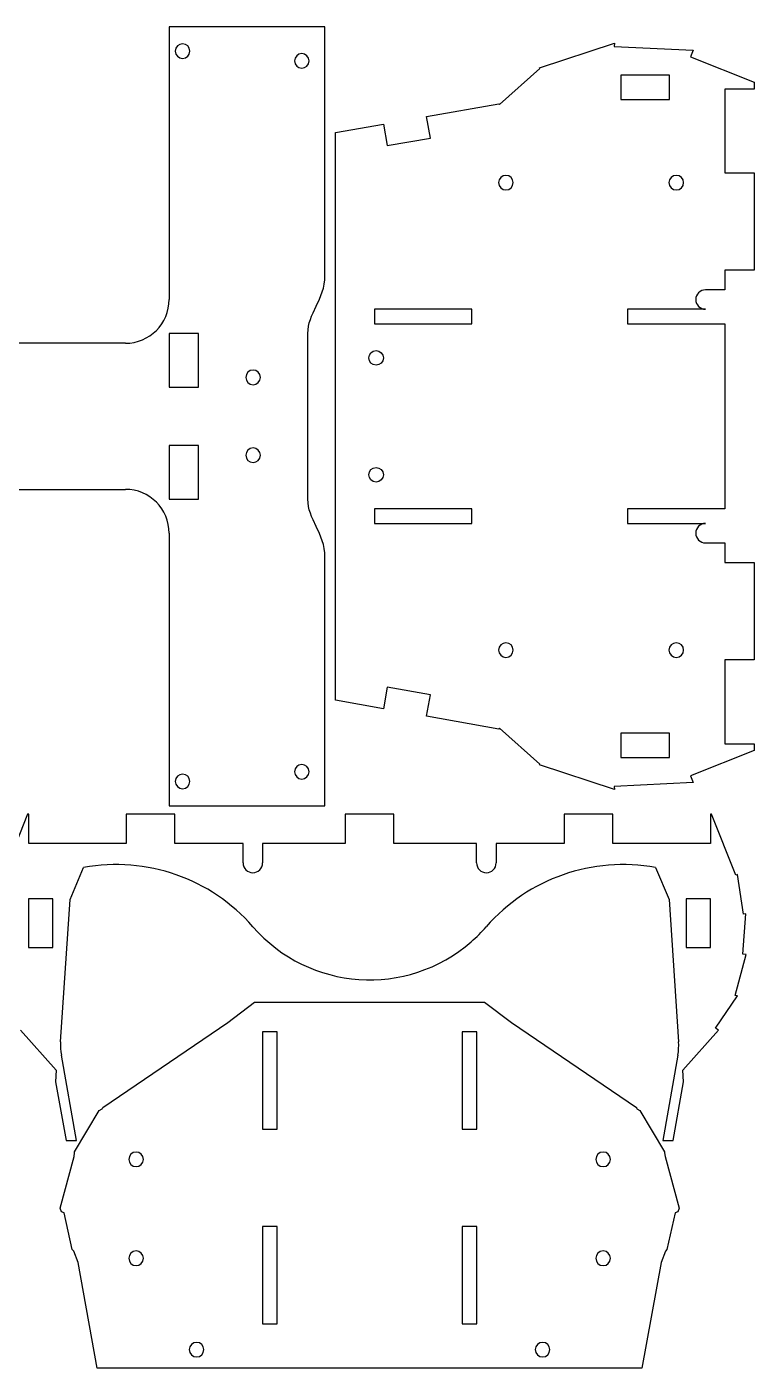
# Model space of a CAD drawing. Header units: inches. Extents: x 12 to 338, y -295 to -5.
# Drawn here: x 188.2 to 337.6, y -280.1 to -4.6 of the extents above; entities that cross this region are included whole.
import ezdxf

# ---------------------------------------------------------------- set-up
doc = ezdxf.new("R2010")
doc.units = ezdxf.units.IN
doc.header["$MEASUREMENT"] = 0
doc.layers.add('Layer 1', color=7, linetype='Continuous')

# ---------------------------------------------------------------- blocks, each defined once
blk = doc.blocks.new('block 3')
at = {"layer": 'Layer 1', "color": 7, "lineweight": 25, "true_color": 0xffffff}
blk.add_open_spline([(218.71, -9.64), (218.71, -8.81), (219.38, -8.14), (220.21, -8.14), (221.03, -8.14), (221.71, -8.81), (221.71, -9.64), (221.71, -10.47), (221.03, -11.14), (220.21, -11.14), (219.38, -11.14), (218.71, -10.47), (218.71, -9.64), (218.71, -9.64), (218.71, -9.64), (218.71, -9.64)], degree=3, knots=[0, 0, 0, 0, 1, 1, 1, 2, 2, 2, 3, 3, 3, 4, 4, 4, 5, 5, 5, 5], dxfattribs=at)
blk = doc.blocks.new('block 4')
at = {"layer": 'Layer 1', "color": 7, "lineweight": 25, "true_color": 0xffffff}
blk.add_open_spline([(243.21, -11.64), (243.21, -10.81), (243.88, -10.14), (244.71, -10.14), (245.53, -10.14), (246.21, -10.81), (246.21, -11.64), (246.21, -12.47), (245.53, -13.14), (244.71, -13.14), (243.88, -13.14), (243.21, -12.47), (243.21, -11.64), (243.21, -11.64), (243.21, -11.64), (243.21, -11.64)], degree=3, knots=[0, 0, 0, 0, 1, 1, 1, 2, 2, 2, 3, 3, 3, 4, 4, 4, 5, 5, 5, 5], dxfattribs=at)
blk = doc.blocks.new('block 5')
at = {"layer": 'Layer 1', "color": 7, "lineweight": 25, "true_color": 0xffffff}
blk.add_open_spline([(218.71, -159.64), (218.71, -158.81), (219.38, -158.14), (220.21, -158.14), (221.03, -158.14), (221.71, -158.81), (221.71, -159.64), (221.71, -160.47), (221.03, -161.14), (220.21, -161.14), (219.38, -161.14), (218.71, -160.47), (218.71, -159.64), (218.71, -159.64), (218.71, -159.64), (218.71, -159.64)], degree=3, knots=[0, 0, 0, 0, 1, 1, 1, 2, 2, 2, 3, 3, 3, 4, 4, 4, 5, 5, 5, 5], dxfattribs=at)
blk = doc.blocks.new('block 6')
at = {"layer": 'Layer 1', "color": 7, "lineweight": 25, "true_color": 0xffffff}
blk.add_open_spline([(243.21, -157.64), (243.21, -156.81), (243.88, -156.14), (244.71, -156.14), (245.53, -156.14), (246.21, -156.81), (246.21, -157.64), (246.21, -158.47), (245.53, -159.14), (244.71, -159.14), (243.88, -159.14), (243.21, -158.47), (243.21, -157.64), (243.21, -157.64), (243.21, -157.64), (243.21, -157.64)], degree=3, knots=[0, 0, 0, 0, 1, 1, 1, 2, 2, 2, 3, 3, 3, 4, 4, 4, 5, 5, 5, 5], dxfattribs=at)
blk = doc.blocks.new('block 10')
at = {"layer": 'Layer 1', "color": 7, "lineweight": 25, "true_color": 0xffffff}
blk.add_open_spline([(233.21, -76.64), (233.21, -75.81), (233.88, -75.14), (234.71, -75.14), (235.53, -75.14), (236.21, -75.81), (236.21, -76.64), (236.21, -77.47), (235.53, -78.14), (234.71, -78.14), (233.88, -78.14), (233.21, -77.47), (233.21, -76.64), (233.21, -76.64), (233.21, -76.64), (233.21, -76.64)], degree=3, knots=[0, 0, 0, 0, 1, 1, 1, 2, 2, 2, 3, 3, 3, 4, 4, 4, 5, 5, 5, 5], dxfattribs=at)
blk = doc.blocks.new('block 11')
at = {"layer": 'Layer 1', "color": 7, "lineweight": 25, "true_color": 0xffffff}
blk.add_open_spline([(233.21, -92.64), (233.21, -91.81), (233.88, -91.14), (234.71, -91.14), (235.53, -91.14), (236.21, -91.81), (236.21, -92.64), (236.21, -93.47), (235.53, -94.14), (234.71, -94.14), (233.88, -94.14), (233.21, -93.47), (233.21, -92.64), (233.21, -92.64), (233.21, -92.64), (233.21, -92.64)], degree=3, knots=[0, 0, 0, 0, 1, 1, 1, 2, 2, 2, 3, 3, 3, 4, 4, 4, 5, 5, 5, 5], dxfattribs=at)
blk = doc.blocks.new('block 12')
at = {"layer": 'Layer 1', "color": 7, "lineweight": 25, "true_color": 0xffffff}
blk.add_lwpolyline([(217.46, -108.64), (217.46, -164.64)], dxfattribs=at)
blk = doc.blocks.new('block 13')
at = {"layer": 'Layer 1', "color": 7, "lineweight": 25, "true_color": 0xffffff}
blk.add_lwpolyline([(217.46, -164.64), (249.46, -164.64)], dxfattribs=at)
blk = doc.blocks.new('block 14')
at = {"layer": 'Layer 1', "color": 7, "lineweight": 25, "true_color": 0xffffff}
blk.add_lwpolyline([(249.46, -164.64), (249.46, -113.54)], dxfattribs=at)
blk = doc.blocks.new('block 15')
at = {"layer": 'Layer 1', "color": 7, "lineweight": 25, "true_color": 0xffffff}
blk.add_lwpolyline([(249.46, -113.54), (249.42, -112.66), (249.31, -111.81), (249.14, -110.99), (248.92, -110.21), (248.64, -109.45), (248.33, -108.71), (247.67, -107.3), (247.01, -105.92), (246.72, -105.24), (246.46, -104.55), (246.25, -103.85), (246.09, -103.14), (245.99, -102.4), (245.96, -101.64)], dxfattribs=at)
blk = doc.blocks.new('block 16')
at = {"layer": 'Layer 1', "color": 7, "lineweight": 25, "true_color": 0xffffff}
blk.add_lwpolyline([(245.96, -101.64), (245.96, -67.64)], dxfattribs=at)
blk = doc.blocks.new('block 17')
at = {"layer": 'Layer 1', "color": 7, "lineweight": 25, "true_color": 0xffffff}
blk.add_lwpolyline([(245.96, -67.64), (245.99, -66.89), (246.09, -66.15), (246.25, -65.43), (246.46, -64.73), (246.72, -64.05), (247.01, -63.36), (247.67, -61.99), (248.33, -60.57), (248.64, -59.84), (248.92, -59.08), (249.14, -58.29), (249.31, -57.48), (249.42, -56.63), (249.46, -55.74)], dxfattribs=at)
blk = doc.blocks.new('block 18')
at = {"layer": 'Layer 1', "color": 7, "lineweight": 25, "true_color": 0xffffff}
blk.add_lwpolyline([(249.46, -55.74), (249.46, -4.64)], dxfattribs=at)
blk = doc.blocks.new('block 19')
at = {"layer": 'Layer 1', "color": 7, "lineweight": 25, "true_color": 0xffffff}
blk.add_lwpolyline([(249.46, -4.64), (217.46, -4.64)], dxfattribs=at)
blk = doc.blocks.new('block 20')
at = {"layer": 'Layer 1', "color": 7, "lineweight": 25, "true_color": 0xffffff}
blk.add_lwpolyline([(217.46, -4.64), (217.46, -60.64)], dxfattribs=at)
blk = doc.blocks.new('block 21')
at = {"layer": 'Layer 1', "color": 7, "lineweight": 25, "true_color": 0xffffff}
blk.add_open_spline([(208.46, -69.64), (213.43, -69.64), (217.46, -65.61), (217.46, -60.64)], degree=3, dxfattribs=at)
blk = doc.blocks.new('block 22')
at = {"layer": 'Layer 1', "color": 7, "lineweight": 25, "true_color": 0xffffff}
blk.add_lwpolyline([(208.46, -69.64), (170.46, -69.64)], dxfattribs=at)
blk = doc.blocks.new('block 52')
at = {"layer": 'Layer 1', "color": 7, "lineweight": 25, "true_color": 0xffffff}
blk.add_lwpolyline([(170.46, -99.64), (208.46, -99.64)], dxfattribs=at)
blk = doc.blocks.new('block 53')
at = {"layer": 'Layer 1', "color": 7, "lineweight": 25, "true_color": 0xffffff}
blk.add_open_spline([(217.46, -108.64), (217.46, -103.67), (213.43, -99.64), (208.46, -99.64)], degree=3, dxfattribs=at)
blk = doc.blocks.new('block 59')
at = {"layer": 'Layer 1', "color": 7, "lineweight": 25, "true_color": 0xffffff}
blk.add_lwpolyline([(223.46, -78.64), (223.46, -67.64), (217.46, -67.64), (217.46, -78.64), (223.46, -78.64)], dxfattribs=at)
blk = doc.blocks.new('block 70')
at = {"layer": 'Layer 1', "color": 7, "lineweight": 25, "true_color": 0xffffff}
blk.add_lwpolyline([(223.46, -101.64), (223.46, -90.64), (217.46, -90.64), (217.46, -101.64), (223.46, -101.64)], dxfattribs=at)
blk = doc.blocks.new('block 2')
at = {"layer": 'Layer 1'}
for name in ['block 19', 'block 20', 'block 18', 'block 3', 'block 4', 'block 17', 'block 21', 'block 59', 'block 16', 'block 22', 'block 10', 'block 70', 'block 11', 'block 52', 'block 53', 'block 15', 'block 12', 'block 14', 'block 6', 'block 5', 'block 13']:
    blk.add_blockref(name, (0, 0), dxfattribs=at)
blk = doc.blocks.new('block 92')
at = {"layer": 'Layer 1', "color": 7, "lineweight": 25, "true_color": 0xffffff}
blk.add_lwpolyline([(188.59, -193.75), (193.59, -193.75), (193.59, -183.75), (188.59, -183.75), (188.59, -193.75)], dxfattribs=at)
blk = doc.blocks.new('block 93')
at = {"layer": 'Layer 1', "color": 7, "lineweight": 25, "true_color": 0xffffff}
blk.add_lwpolyline([(323.68, -193.75), (328.68, -193.75), (328.68, -183.75), (323.68, -183.75), (323.68, -193.75)], dxfattribs=at)
blk = doc.blocks.new('block 94')
at = {"layer": 'Layer 1', "color": 7, "lineweight": 25, "true_color": 0xffffff}
blk.add_lwpolyline([(280.62, -176.38), (280.62, -172.38)], dxfattribs=at)
blk = doc.blocks.new('block 95')
at = {"layer": 'Layer 1', "color": 7, "lineweight": 25, "true_color": 0xffffff}
blk.add_lwpolyline([(280.62, -172.38), (263.63, -172.38)], dxfattribs=at)
blk = doc.blocks.new('block 96')
at = {"layer": 'Layer 1', "color": 7, "lineweight": 25, "true_color": 0xffffff}
blk.add_lwpolyline([(263.63, -172.38), (263.63, -166.38)], dxfattribs=at)
blk = doc.blocks.new('block 97')
at = {"layer": 'Layer 1', "color": 7, "lineweight": 25, "true_color": 0xffffff}
blk.add_lwpolyline([(263.63, -166.38), (253.63, -166.38)], dxfattribs=at)
blk = doc.blocks.new('block 98')
at = {"layer": 'Layer 1', "color": 7, "lineweight": 25, "true_color": 0xffffff}
blk.add_lwpolyline([(253.63, -166.38), (253.63, -172.38)], dxfattribs=at)
blk = doc.blocks.new('block 99')
at = {"layer": 'Layer 1', "color": 7, "lineweight": 25, "true_color": 0xffffff}
blk.add_lwpolyline([(253.63, -172.38), (236.64, -172.38)], dxfattribs=at)
blk = doc.blocks.new('block 100')
at = {"layer": 'Layer 1', "color": 7, "lineweight": 25, "true_color": 0xffffff}
blk.add_lwpolyline([(236.64, -172.38), (236.64, -176.38)], dxfattribs=at)
blk = doc.blocks.new('block 101')
at = {"layer": 'Layer 1', "color": 7, "lineweight": 25, "true_color": 0xffffff}
blk.add_open_spline([(232.64, -176.38), (232.64, -177.49), (233.54, -178.38), (234.64, -178.38), (235.75, -178.38), (236.64, -177.49), (236.64, -176.38)], degree=3, knots=[0, 0, 0, 0, 1, 1, 1, 2, 2, 2, 2], dxfattribs=at)
blk = doc.blocks.new('block 102')
at = {"layer": 'Layer 1', "color": 7, "lineweight": 25, "true_color": 0xffffff}
blk.add_lwpolyline([(232.64, -176.38), (232.64, -172.38)], dxfattribs=at)
blk = doc.blocks.new('block 103')
at = {"layer": 'Layer 1', "color": 7, "lineweight": 25, "true_color": 0xffffff}
blk.add_lwpolyline([(232.64, -172.38), (218.63, -172.38)], dxfattribs=at)
blk = doc.blocks.new('block 104')
at = {"layer": 'Layer 1', "color": 7, "lineweight": 25, "true_color": 0xffffff}
blk.add_lwpolyline([(218.63, -172.38), (218.63, -166.38)], dxfattribs=at)
blk = doc.blocks.new('block 105')
at = {"layer": 'Layer 1', "color": 7, "lineweight": 25, "true_color": 0xffffff}
blk.add_lwpolyline([(218.63, -166.38), (208.63, -166.38)], dxfattribs=at)
blk = doc.blocks.new('block 106')
at = {"layer": 'Layer 1', "color": 7, "lineweight": 25, "true_color": 0xffffff}
blk.add_lwpolyline([(208.63, -166.38), (208.63, -172.38)], dxfattribs=at)
blk = doc.blocks.new('block 107')
at = {"layer": 'Layer 1', "color": 7, "lineweight": 25, "true_color": 0xffffff}
blk.add_lwpolyline([(208.63, -172.38), (188.63, -172.38)], dxfattribs=at)
blk = doc.blocks.new('block 108')
at = {"layer": 'Layer 1', "color": 7, "lineweight": 25, "true_color": 0xffffff}
blk.add_lwpolyline([(188.63, -172.38), (188.63, -166.38)], dxfattribs=at)
blk = doc.blocks.new('block 109')
at = {"layer": 'Layer 1', "color": 7, "lineweight": 25, "true_color": 0xffffff}
blk.add_lwpolyline([(188.63, -166.38), (188.38, -166.38)], dxfattribs=at)
blk = doc.blocks.new('block 110')
at = {"layer": 'Layer 1', "color": 7, "lineweight": 25, "true_color": 0xffffff}
blk.add_lwpolyline([(188.38, -166.38), (183.41, -178.89)], dxfattribs=at)
blk = doc.blocks.new('block 120')
at = {"layer": 'Layer 1', "color": 7, "lineweight": 25, "true_color": 0xffffff}
blk.add_lwpolyline([(186.95, -210.75), (194.27, -218.93)], dxfattribs=at)
blk = doc.blocks.new('block 121')
at = {"layer": 'Layer 1', "color": 7, "lineweight": 25, "true_color": 0xffffff}
blk.add_lwpolyline([(194.27, -218.93), (194.14, -221.32)], dxfattribs=at)
blk = doc.blocks.new('block 122')
at = {"layer": 'Layer 1', "color": 7, "lineweight": 25, "true_color": 0xffffff}
blk.add_lwpolyline([(194.14, -221.32), (196.27, -233.38)], dxfattribs=at)
blk = doc.blocks.new('block 123')
at = {"layer": 'Layer 1', "color": 7, "lineweight": 25, "true_color": 0xffffff}
blk.add_lwpolyline([(196.27, -233.38), (198.39, -233.38)], dxfattribs=at)
blk = doc.blocks.new('block 124')
at = {"layer": 'Layer 1', "color": 7, "lineweight": 25, "true_color": 0xffffff}
blk.add_lwpolyline([(198.39, -233.38), (195.31, -215.88)], dxfattribs=at)
blk = doc.blocks.new('block 125')
at = {"layer": 'Layer 1', "color": 7, "lineweight": 25, "true_color": 0xffffff}
blk.add_open_spline([(195.16, -213.12), (195.1, -214.04), (195.15, -214.97), (195.31, -215.88)], degree=3, dxfattribs=at)
blk = doc.blocks.new('block 126')
at = {"layer": 'Layer 1', "color": 7, "lineweight": 25, "true_color": 0xffffff}
blk.add_lwpolyline([(195.16, -213.12), (197.11, -183.86)], dxfattribs=at)
blk = doc.blocks.new('block 127')
at = {"layer": 'Layer 1', "color": 7, "lineweight": 25, "true_color": 0xffffff}
blk.add_lwpolyline([(197.11, -183.86), (199.88, -177.34)], dxfattribs=at)
blk = doc.blocks.new('block 128')
at = {"layer": 'Layer 1', "color": 7, "lineweight": 25, "true_color": 0xffffff}
blk.add_open_spline([(234.66, -189.47), (226.02, -179.56), (212.8, -174.95), (199.88, -177.34)], degree=3, dxfattribs=at)
blk = doc.blocks.new('block 129')
at = {"layer": 'Layer 1', "color": 7, "lineweight": 25, "true_color": 0xffffff}
blk.add_open_spline([(234.66, -189.47), (246.19, -202.71), (266.28, -204.1), (279.52, -192.56), (280.62, -191.6), (281.65, -190.57), (282.61, -189.47)], degree=3, knots=[0, 0, 0, 0, 1, 1, 1, 2, 2, 2, 2], dxfattribs=at)
blk = doc.blocks.new('block 130')
at = {"layer": 'Layer 1', "color": 7, "lineweight": 25, "true_color": 0xffffff}
blk.add_open_spline([(317.39, -177.34), (304.47, -174.95), (291.24, -179.56), (282.61, -189.47)], degree=3, dxfattribs=at)
blk = doc.blocks.new('block 131')
at = {"layer": 'Layer 1', "color": 7, "lineweight": 25, "true_color": 0xffffff}
blk.add_lwpolyline([(317.39, -177.34), (320.16, -183.86)], dxfattribs=at)
blk = doc.blocks.new('block 132')
at = {"layer": 'Layer 1', "color": 7, "lineweight": 25, "true_color": 0xffffff}
blk.add_lwpolyline([(320.16, -183.86), (322.11, -213.12)], dxfattribs=at)
blk = doc.blocks.new('block 133')
at = {"layer": 'Layer 1', "color": 7, "lineweight": 25, "true_color": 0xffffff}
blk.add_open_spline([(321.96, -215.88), (322.12, -214.97), (322.17, -214.04), (322.11, -213.12)], degree=3, dxfattribs=at)
blk = doc.blocks.new('block 134')
at = {"layer": 'Layer 1', "color": 7, "lineweight": 25, "true_color": 0xffffff}
blk.add_lwpolyline([(321.96, -215.88), (318.87, -233.38)], dxfattribs=at)
blk = doc.blocks.new('block 135')
at = {"layer": 'Layer 1', "color": 7, "lineweight": 25, "true_color": 0xffffff}
blk.add_lwpolyline([(318.87, -233.38), (321, -233.38)], dxfattribs=at)
blk = doc.blocks.new('block 136')
at = {"layer": 'Layer 1', "color": 7, "lineweight": 25, "true_color": 0xffffff}
blk.add_lwpolyline([(321, -233.38), (323.12, -221.32)], dxfattribs=at)
blk = doc.blocks.new('block 137')
at = {"layer": 'Layer 1', "color": 7, "lineweight": 25, "true_color": 0xffffff}
blk.add_lwpolyline([(323.12, -221.32), (323, -218.93)], dxfattribs=at)
blk = doc.blocks.new('block 138')
at = {"layer": 'Layer 1', "color": 7, "lineweight": 25, "true_color": 0xffffff}
blk.add_lwpolyline([(323, -218.93), (330.32, -210.75)], dxfattribs=at)
blk = doc.blocks.new('block 139')
at = {"layer": 'Layer 1', "color": 7, "lineweight": 25, "true_color": 0xffffff}
blk.add_lwpolyline([(330.32, -210.75), (329.69, -210.32)], dxfattribs=at)
blk = doc.blocks.new('block 140')
at = {"layer": 'Layer 1', "color": 7, "lineweight": 25, "true_color": 0xffffff}
blk.add_lwpolyline([(329.69, -210.32), (334.21, -203.7)], dxfattribs=at)
blk = doc.blocks.new('block 141')
at = {"layer": 'Layer 1', "color": 7, "lineweight": 25, "true_color": 0xffffff}
blk.add_lwpolyline([(334.21, -203.7), (333.75, -203.58)], dxfattribs=at)
blk = doc.blocks.new('block 142')
at = {"layer": 'Layer 1', "color": 7, "lineweight": 25, "true_color": 0xffffff}
blk.add_lwpolyline([(333.75, -203.58), (335.98, -195.16)], dxfattribs=at)
blk = doc.blocks.new('block 143')
at = {"layer": 'Layer 1', "color": 7, "lineweight": 25, "true_color": 0xffffff}
blk.add_lwpolyline([(335.98, -195.16), (335.29, -195.11)], dxfattribs=at)
blk = doc.blocks.new('block 144')
at = {"layer": 'Layer 1', "color": 7, "lineweight": 25, "true_color": 0xffffff}
blk.add_lwpolyline([(335.29, -195.11), (335.89, -186.81)], dxfattribs=at)
blk = doc.blocks.new('block 145')
at = {"layer": 'Layer 1', "color": 7, "lineweight": 25, "true_color": 0xffffff}
blk.add_lwpolyline([(335.89, -186.81), (335.44, -186.88)], dxfattribs=at)
blk = doc.blocks.new('block 146')
at = {"layer": 'Layer 1', "color": 7, "lineweight": 25, "true_color": 0xffffff}
blk.add_lwpolyline([(335.44, -186.88), (334.19, -178.76)], dxfattribs=at)
blk = doc.blocks.new('block 147')
at = {"layer": 'Layer 1', "color": 7, "lineweight": 25, "true_color": 0xffffff}
blk.add_lwpolyline([(334.19, -178.76), (333.86, -178.89)], dxfattribs=at)
blk = doc.blocks.new('block 148')
at = {"layer": 'Layer 1', "color": 7, "lineweight": 25, "true_color": 0xffffff}
blk.add_lwpolyline([(333.86, -178.89), (328.88, -166.38)], dxfattribs=at)
blk = doc.blocks.new('block 149')
at = {"layer": 'Layer 1', "color": 7, "lineweight": 25, "true_color": 0xffffff}
blk.add_lwpolyline([(328.88, -166.38), (328.63, -166.38)], dxfattribs=at)
blk = doc.blocks.new('block 150')
at = {"layer": 'Layer 1', "color": 7, "lineweight": 25, "true_color": 0xffffff}
blk.add_lwpolyline([(328.63, -166.38), (328.63, -172.38)], dxfattribs=at)
blk = doc.blocks.new('block 151')
at = {"layer": 'Layer 1', "color": 7, "lineweight": 25, "true_color": 0xffffff}
blk.add_lwpolyline([(328.63, -172.38), (308.63, -172.38)], dxfattribs=at)
blk = doc.blocks.new('block 152')
at = {"layer": 'Layer 1', "color": 7, "lineweight": 25, "true_color": 0xffffff}
blk.add_lwpolyline([(308.63, -172.38), (308.63, -166.38)], dxfattribs=at)
blk = doc.blocks.new('block 153')
at = {"layer": 'Layer 1', "color": 7, "lineweight": 25, "true_color": 0xffffff}
blk.add_lwpolyline([(308.63, -166.38), (298.63, -166.38)], dxfattribs=at)
blk = doc.blocks.new('block 154')
at = {"layer": 'Layer 1', "color": 7, "lineweight": 25, "true_color": 0xffffff}
blk.add_lwpolyline([(298.63, -166.38), (298.63, -172.38)], dxfattribs=at)
blk = doc.blocks.new('block 155')
at = {"layer": 'Layer 1', "color": 7, "lineweight": 25, "true_color": 0xffffff}
blk.add_lwpolyline([(298.63, -172.38), (284.62, -172.38)], dxfattribs=at)
blk = doc.blocks.new('block 156')
at = {"layer": 'Layer 1', "color": 7, "lineweight": 25, "true_color": 0xffffff}
blk.add_lwpolyline([(284.62, -172.38), (284.62, -176.38)], dxfattribs=at)
blk = doc.blocks.new('block 157')
at = {"layer": 'Layer 1', "color": 7, "lineweight": 25, "true_color": 0xffffff}
blk.add_open_spline([(280.62, -176.38), (280.62, -177.49), (281.52, -178.38), (282.62, -178.38), (283.73, -178.38), (284.62, -177.49), (284.62, -176.38)], degree=3, knots=[0, 0, 0, 0, 1, 1, 1, 2, 2, 2, 2], dxfattribs=at)
blk = doc.blocks.new('block 91')
at = {"layer": 'Layer 1'}
for name in ['block 110', 'block 109', 'block 108', 'block 105', 'block 106', 'block 104', 'block 97', 'block 98', 'block 96', 'block 153', 'block 154', 'block 152', 'block 149', 'block 150', 'block 148', 'block 107', 'block 103', 'block 102', 'block 99', 'block 100', 'block 95', 'block 94', 'block 155', 'block 156', 'block 151', 'block 128', 'block 130', 'block 127', 'block 101', 'block 157', 'block 131', 'block 147', 'block 146', 'block 92', 'block 126', 'block 132', 'block 93', 'block 144', 'block 145', 'block 129', 'block 142', 'block 143', 'block 140', 'block 141', 'block 120', 'block 138', 'block 139', 'block 125', 'block 133', 'block 124', 'block 134', 'block 121', 'block 137', 'block 122', 'block 136', 'block 123', 'block 135']:
    blk.add_blockref(name, (0, 0), dxfattribs=at)
blk = doc.blocks.new('block 159')
at = {"layer": 'Layer 1', "color": 7, "lineweight": 25, "true_color": 0xffffff}
blk.add_open_spline([(286.63, -38.15), (285.81, -38.15), (285.13, -37.48), (285.13, -36.65), (285.13, -35.82), (285.81, -35.15), (286.63, -35.15), (287.46, -35.15), (288.13, -35.82), (288.13, -36.65), (288.13, -37.48), (287.46, -38.15), (286.63, -38.15), (286.63, -38.15), (286.63, -38.15), (286.63, -38.15)], degree=3, knots=[0, 0, 0, 0, 1, 1, 1, 2, 2, 2, 3, 3, 3, 4, 4, 4, 5, 5, 5, 5], dxfattribs=at)
blk = doc.blocks.new('block 160')
at = {"layer": 'Layer 1', "color": 7, "lineweight": 25, "true_color": 0xffffff}
blk.add_open_spline([(321.63, -38.15), (320.81, -38.15), (320.13, -37.48), (320.13, -36.65), (320.13, -35.82), (320.81, -35.15), (321.63, -35.15), (322.46, -35.15), (323.13, -35.82), (323.13, -36.65), (323.13, -37.48), (322.46, -38.15), (321.63, -38.15), (321.63, -38.15), (321.63, -38.15), (321.63, -38.15)], degree=3, knots=[0, 0, 0, 0, 1, 1, 1, 2, 2, 2, 3, 3, 3, 4, 4, 4, 5, 5, 5, 5], dxfattribs=at)
blk = doc.blocks.new('block 161')
at = {"layer": 'Layer 1', "color": 7, "lineweight": 25, "true_color": 0xffffff}
blk.add_lwpolyline([(310.27, -149.69), (310.27, -154.69), (320.27, -154.69), (320.27, -149.69), (310.27, -149.69)], dxfattribs=at)
blk = doc.blocks.new('block 162')
at = {"layer": 'Layer 1', "color": 7, "lineweight": 25, "true_color": 0xffffff}
blk.add_lwpolyline([(310.27, -14.6), (310.27, -19.6), (320.27, -19.6), (320.27, -14.6), (310.27, -14.6)], dxfattribs=at)
blk = doc.blocks.new('block 163')
at = {"layer": 'Layer 1', "color": 7, "lineweight": 25, "true_color": 0xffffff}
blk.add_open_spline([(286.63, -134.15), (285.81, -134.15), (285.13, -133.48), (285.13, -132.65), (285.13, -131.82), (285.81, -131.15), (286.63, -131.15), (287.46, -131.15), (288.13, -131.82), (288.13, -132.65), (288.13, -133.48), (287.46, -134.15), (286.63, -134.15), (286.63, -134.15), (286.63, -134.15), (286.63, -134.15)], degree=3, knots=[0, 0, 0, 0, 1, 1, 1, 2, 2, 2, 3, 3, 3, 4, 4, 4, 5, 5, 5, 5], dxfattribs=at)
blk = doc.blocks.new('block 164')
at = {"layer": 'Layer 1', "color": 7, "lineweight": 25, "true_color": 0xffffff}
blk.add_open_spline([(321.63, -134.15), (320.81, -134.15), (320.13, -133.48), (320.13, -132.65), (320.13, -131.82), (320.81, -131.15), (321.63, -131.15), (322.46, -131.15), (323.13, -131.82), (323.13, -132.65), (323.13, -133.48), (322.46, -134.15), (321.63, -134.15), (321.63, -134.15), (321.63, -134.15), (321.63, -134.15)], degree=3, knots=[0, 0, 0, 0, 1, 1, 1, 2, 2, 2, 3, 3, 3, 4, 4, 4, 5, 5, 5, 5], dxfattribs=at)
blk = doc.blocks.new('block 165')
at = {"layer": 'Layer 1', "color": 7, "lineweight": 25, "true_color": 0xffffff}
blk.add_open_spline([(259.96, -98.14), (260.79, -98.14), (261.46, -97.47), (261.46, -96.64), (261.46, -95.82), (260.79, -95.14), (259.96, -95.14), (259.13, -95.14), (258.46, -95.82), (258.46, -96.64), (258.46, -97.47), (259.13, -98.14), (259.96, -98.14), (259.96, -98.14), (259.96, -98.14), (259.96, -98.14)], degree=3, knots=[0, 0, 0, 0, 1, 1, 1, 2, 2, 2, 3, 3, 3, 4, 4, 4, 5, 5, 5, 5], dxfattribs=at)
blk = doc.blocks.new('block 166')
at = {"layer": 'Layer 1', "color": 7, "lineweight": 25, "true_color": 0xffffff}
blk.add_open_spline([(259.96, -74.14), (260.79, -74.14), (261.46, -73.47), (261.46, -72.64), (261.46, -71.82), (260.79, -71.14), (259.96, -71.14), (259.13, -71.14), (258.46, -71.82), (258.46, -72.64), (258.46, -73.47), (259.13, -74.14), (259.96, -74.14), (259.96, -74.14), (259.96, -74.14), (259.96, -74.14)], degree=3, knots=[0, 0, 0, 0, 1, 1, 1, 2, 2, 2, 3, 3, 3, 4, 4, 4, 5, 5, 5, 5], dxfattribs=at)
blk = doc.blocks.new('block 167')
at = {"layer": 'Layer 1', "color": 7, "lineweight": 25, "true_color": 0xffffff}
blk.add_open_spline([(327.63, -62.66), (326.53, -62.66), (325.63, -61.76), (325.63, -60.66), (325.63, -59.55), (326.53, -58.66), (327.63, -58.66), (327.63, -58.66), (331.63, -58.66), (331.63, -58.66), (331.63, -58.66), (331.63, -54.65), (331.63, -54.65), (331.63, -54.65), (337.63, -54.65), (337.63, -54.65), (337.63, -54.65), (337.63, -34.65), (337.63, -34.65), (337.63, -34.65), (331.63, -34.65), (331.63, -34.65), (331.63, -34.65), (331.63, -17.42), (331.63, -17.42), (331.63, -17.42), (337.63, -17.42), (337.63, -17.42), (337.63, -17.42), (337.63, -16.01), (337.63, -16.01), (337.63, -16.01), (324.57, -10.81), (324.57, -10.81), (324.57, -10.81), (325.13, -9.42), (325.13, -9.42), (325.13, -9.42), (308.88, -8.65), (308.88, -8.65), (308.88, -8.65), (308.91, -7.99), (308.91, -7.99), (308.91, -7.99), (293.53, -13.08), (293.53, -13.08), (293.53, -13.08), (293.58, -13.22), (293.58, -13.22), (293.58, -13.22), (285.35, -20.58), (285.35, -20.58), (285.35, -20.58), (285.21, -20.43), (285.21, -20.43), (285.21, -20.43), (270.34, -23.05), (270.34, -23.05), (270.34, -23.05), (271.13, -27.48), (271.13, -27.48), (271.13, -27.48), (262.26, -29.04), (262.26, -29.04), (262.26, -29.04), (261.48, -24.61), (261.48, -24.61), (261.48, -24.61), (251.63, -26.35), (251.63, -26.35), (251.63, -26.35), (251.63, -142.95), (251.63, -142.95), (251.63, -142.95), (261.48, -144.69), (261.48, -144.69), (261.48, -144.69), (262.26, -140.25), (262.26, -140.25), (262.26, -140.25), (271.13, -141.82), (271.13, -141.82), (271.13, -141.82), (270.34, -146.25), (270.34, -146.25), (270.34, -146.25), (285.21, -148.87), (285.21, -148.87), (285.21, -148.87), (285.35, -148.71), (285.35, -148.71), (285.35, -148.71), (293.58, -156.07), (293.58, -156.07), (293.58, -156.07), (293.53, -156.21), (293.53, -156.21), (293.53, -156.21), (308.91, -161.3), (308.91, -161.3), (308.91, -161.3), (308.88, -160.64), (308.88, -160.64), (308.88, -160.64), (325.13, -159.87), (325.13, -159.87), (325.13, -159.87), (324.57, -158.48), (324.57, -158.48), (324.57, -158.48), (337.63, -153.28), (337.63, -153.28), (337.63, -153.28), (337.63, -151.88), (337.63, -151.88), (337.63, -151.88), (331.63, -151.88), (331.63, -151.88), (331.63, -151.88), (331.63, -134.65), (331.63, -134.65), (331.63, -134.65), (337.63, -134.65), (337.63, -134.65), (337.63, -134.65), (337.63, -114.65), (337.63, -114.65), (337.63, -114.65), (331.63, -114.65), (331.63, -114.65), (331.63, -114.65), (331.63, -110.64), (331.63, -110.64), (331.63, -110.64), (327.63, -110.64), (327.63, -110.64), (326.53, -110.64), (325.63, -109.74), (325.63, -108.64), (325.63, -107.53), (326.53, -106.64), (327.63, -106.64), (327.63, -106.64), (311.63, -106.64), (311.63, -106.64), (311.63, -106.64), (311.63, -103.64), (311.63, -103.64), (311.63, -103.64), (331.63, -103.64), (331.63, -103.64), (331.63, -103.64), (331.63, -65.66), (331.63, -65.66), (331.63, -65.66), (311.63, -65.66), (311.63, -65.66), (311.63, -65.66), (311.63, -62.66), (311.63, -62.66), (311.63, -62.66), (327.63, -62.66), (327.63, -62.66)], degree=3, knots=[0, 0, 0, 0, 1, 1, 1, 2, 2, 2, 3, 3, 3, 4, 4, 4, 5, 5, 5, 6, 6, 6, 7, 7, 7, 8, 8, 8, 9, 9, 9, 10, 10, 10, 11, 11, 11, 12, 12, 12, 13, 13, 13, 14, 14, 14, 15, 15, 15, 16, 16, 16, 17, 17, 17, 18, 18, 18, 19, 19, 19, 20, 20, 20, 21, 21, 21, 22, 22, 22, 23, 23, 23, 24, 24, 24, 25, 25, 25, 26, 26, 26, 27, 27, 27, 28, 28, 28, 29, 29, 29, 30, 30, 30, 31, 31, 31, 32, 32, 32, 33, 33, 33, 34, 34, 34, 35, 35, 35, 36, 36, 36, 37, 37, 37, 38, 38, 38, 39, 39, 39, 40, 40, 40, 41, 41, 41, 42, 42, 42, 43, 43, 43, 44, 44, 44, 45, 45, 45, 46, 46, 46, 47, 47, 47, 48, 48, 48, 49, 49, 49, 50, 50, 50, 51, 51, 51, 52, 52, 52, 53, 53, 53, 54, 54, 54, 54], dxfattribs=at)
blk = doc.blocks.new('block 168')
at = {"layer": 'Layer 1', "color": 7, "lineweight": 25, "true_color": 0xffffff}
blk.add_lwpolyline([(259.63, -65.66), (279.63, -65.66), (279.63, -62.66), (259.63, -62.66), (259.63, -65.66)], dxfattribs=at)
blk = doc.blocks.new('block 169')
at = {"layer": 'Layer 1', "color": 7, "lineweight": 25, "true_color": 0xffffff}
blk.add_lwpolyline([(279.63, -103.64), (259.63, -103.64), (259.63, -106.64), (279.63, -106.64), (279.63, -103.64)], dxfattribs=at)
blk = doc.blocks.new('block 158')
at = {"layer": 'Layer 1'}
for name in ['block 167', 'block 162', 'block 159', 'block 160', 'block 168', 'block 166', 'block 165', 'block 169', 'block 163', 'block 164', 'block 161']:
    blk.add_blockref(name, (0, 0), dxfattribs=at)
blk = doc.blocks.new('block 171')
at = {"layer": 'Layer 1', "color": 7, "lineweight": 25, "true_color": 0xffffff}
blk.add_open_spline([(308.11, -257.57), (308.11, -258.4), (307.44, -259.07), (306.61, -259.07), (305.78, -259.07), (305.11, -258.4), (305.11, -257.57), (305.11, -256.75), (305.78, -256.07), (306.61, -256.07), (307.44, -256.07), (308.11, -256.75), (308.11, -257.57), (308.11, -257.57), (308.11, -257.57), (308.11, -257.57)], degree=3, knots=[0, 0, 0, 0, 1, 1, 1, 2, 2, 2, 3, 3, 3, 4, 4, 4, 5, 5, 5, 5], dxfattribs=at)
blk = doc.blocks.new('block 172')
at = {"layer": 'Layer 1', "color": 7, "lineweight": 25, "true_color": 0xffffff}
blk.add_open_spline([(308.11, -237.25), (308.11, -238.08), (307.44, -238.75), (306.61, -238.75), (305.78, -238.75), (305.11, -238.08), (305.11, -237.25), (305.11, -236.43), (305.78, -235.75), (306.61, -235.75), (307.44, -235.75), (308.11, -236.43), (308.11, -237.25), (308.11, -237.25), (308.11, -237.25), (308.11, -237.25)], degree=3, knots=[0, 0, 0, 0, 1, 1, 1, 2, 2, 2, 3, 3, 3, 4, 4, 4, 5, 5, 5, 5], dxfattribs=at)
blk = doc.blocks.new('block 173')
at = {"layer": 'Layer 1', "color": 7, "lineweight": 25, "true_color": 0xffffff}
blk.add_open_spline([(212.16, -257.57), (212.16, -258.4), (211.48, -259.07), (210.66, -259.07), (209.83, -259.07), (209.16, -258.4), (209.16, -257.57), (209.16, -256.75), (209.83, -256.07), (210.66, -256.07), (211.48, -256.07), (212.16, -256.75), (212.16, -257.57), (212.16, -257.57), (212.16, -257.57), (212.16, -257.57)], degree=3, knots=[0, 0, 0, 0, 1, 1, 1, 2, 2, 2, 3, 3, 3, 4, 4, 4, 5, 5, 5, 5], dxfattribs=at)
blk = doc.blocks.new('block 174')
at = {"layer": 'Layer 1', "color": 7, "lineweight": 25, "true_color": 0xffffff}
blk.add_open_spline([(212.16, -237.25), (212.16, -238.08), (211.48, -238.75), (210.66, -238.75), (209.83, -238.75), (209.16, -238.08), (209.16, -237.25), (209.16, -236.43), (209.83, -235.75), (210.66, -235.75), (211.48, -235.75), (212.16, -236.43), (212.16, -237.25), (212.16, -237.25), (212.16, -237.25), (212.16, -237.25)], degree=3, knots=[0, 0, 0, 0, 1, 1, 1, 2, 2, 2, 3, 3, 3, 4, 4, 4, 5, 5, 5, 5], dxfattribs=at)
blk = doc.blocks.new('block 175')
at = {"layer": 'Layer 1', "color": 7, "lineweight": 25, "true_color": 0xffffff}
blk.add_open_spline([(295.67, -276.34), (295.67, -277.17), (295, -277.84), (294.17, -277.84), (293.34, -277.84), (292.67, -277.17), (292.67, -276.34), (292.67, -275.51), (293.34, -274.84), (294.17, -274.84), (295, -274.84), (295.67, -275.51), (295.67, -276.34), (295.67, -276.34), (295.67, -276.34), (295.67, -276.34)], degree=3, knots=[0, 0, 0, 0, 1, 1, 1, 2, 2, 2, 3, 3, 3, 4, 4, 4, 5, 5, 5, 5], dxfattribs=at)
blk = doc.blocks.new('block 176')
at = {"layer": 'Layer 1', "color": 7, "lineweight": 25, "true_color": 0xffffff}
blk.add_open_spline([(224.59, -276.34), (224.59, -277.17), (223.92, -277.84), (223.09, -277.84), (222.27, -277.84), (221.59, -277.17), (221.59, -276.34), (221.59, -275.51), (222.27, -274.84), (223.09, -274.84), (223.92, -274.84), (224.59, -275.51), (224.59, -276.34), (224.59, -276.34), (224.59, -276.34), (224.59, -276.34)], degree=3, knots=[0, 0, 0, 0, 1, 1, 1, 2, 2, 2, 3, 3, 3, 4, 4, 4, 5, 5, 5, 5], dxfattribs=at)
blk = doc.blocks.new('block 177')
at = {"layer": 'Layer 1', "color": 7, "lineweight": 25, "true_color": 0xffffff}
blk.add_lwpolyline([(277.65, -251.03), (277.65, -271.03), (280.65, -271.03), (280.65, -251.03), (277.65, -251.03)], dxfattribs=at)
blk = doc.blocks.new('block 178')
at = {"layer": 'Layer 1', "color": 7, "lineweight": 25, "true_color": 0xffffff}
blk.add_lwpolyline([(239.62, -231.03), (239.62, -211.03), (236.62, -211.03), (236.62, -231.03), (239.62, -231.03)], dxfattribs=at)
blk = doc.blocks.new('block 179')
at = {"layer": 'Layer 1', "color": 7, "lineweight": 25, "true_color": 0xffffff}
blk.add_lwpolyline([(239.62, -271.03), (239.62, -251.03), (236.62, -251.03), (236.62, -271.03), (239.62, -271.03)], dxfattribs=at)
blk = doc.blocks.new('block 180')
at = {"layer": 'Layer 1', "color": 7, "lineweight": 25, "true_color": 0xffffff}
blk.add_lwpolyline([(277.64, -211.03), (277.64, -231.03), (280.64, -231.03), (280.64, -211.03), (277.64, -211.03)], dxfattribs=at)
blk = doc.blocks.new('block 181')
at = {"layer": 'Layer 1', "color": 7, "lineweight": 25, "true_color": 0xffffff}
blk.add_lwpolyline([(319.42, -256.11), (318.5, -258.45), (314.57, -280.14), (202.7, -280.14), (198.76, -258.45), (197.85, -256.11), (197.55, -255.78), (195.87, -248.24), (195.32, -248.01), (195.07, -247.26), (197.91, -236.66), (198.03, -235.94), (198.03, -235.7), (203.1, -227.21), (203.7, -226.9), (203.81, -226.61), (229.49, -209.13), (235.02, -204.94), (282.24, -204.94), (287.78, -209.13), (313.46, -226.61), (313.56, -226.9), (314.16, -227.21), (319.23, -235.7), (319.24, -235.94), (319.36, -236.66), (322.2, -247.26), (321.94, -248.01), (321.4, -248.24), (319.71, -255.78), (319.42, -256.11)], dxfattribs=at)
blk = doc.blocks.new('block 170')
at = {"layer": 'Layer 1'}
for name in ['block 181', 'block 178', 'block 180', 'block 174', 'block 172', 'block 179', 'block 177', 'block 173', 'block 171', 'block 176', 'block 175']:
    blk.add_blockref(name, (0, 0), dxfattribs=at)

msp = doc.modelspace()

# ---------------------------------------------------------------- block references
at = {"layer": 'Layer 1'}
for name in ['block 2', 'block 158', 'block 91', 'block 170']:
    msp.add_blockref(name, (0, 0), dxfattribs=at)

doc.saveas('drawing.dxf')
